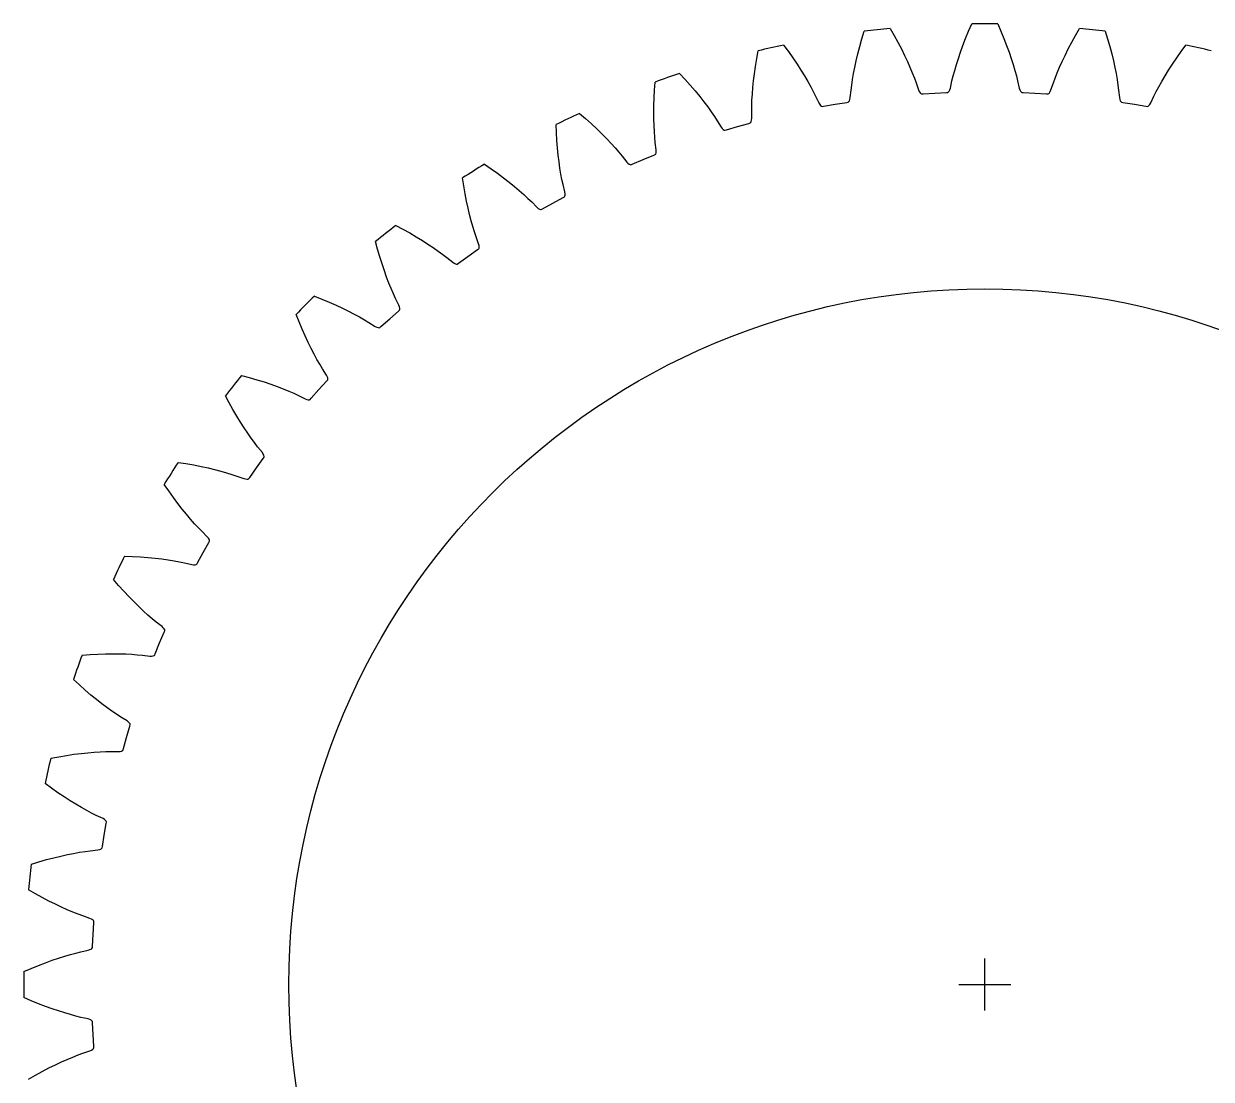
# Model space of a CAD drawing. Extents: x -29 to 85, y -29 to 29.
# Drawn here: x -29 to 6.83, y -2.86 to 29 of the extents above; entities that cross this region are included whole.
import ezdxf

# ---------------------------------------------------------------- set-up
doc = ezdxf.new("R2010")
doc.units = 0

msp = doc.modelspace()

# ---------------------------------------------------------------- linework, layer by layer
for p, q in [((0, -0.785), (0, 0.785)), ((0, -0.785), (0, 0.785)), ((0, -0.785), (0, 0.785)), ((0, -0.785), (0, 0.785)), ((-0.785, 0), (0.785, 0)), ((-0.785, 0), (0.785, 0)), ((-0.785, 0), (0.785, 0)), ((-0.785, 0), (0.785, 0))]:
    msp.add_line(p, q)
msp.add_circle((0, 0), 21)
msp.add_circle((0, 0), 21)
at = {"layer": 'layer1'}
for p, q in [((-3.706, 28.54), (-3.635, 28.771)), ((-2.858, 28.859), (-2.738, 28.65)), ((-0.578, 28.556), (-0.487, 28.776)), ((-0.487, 28.776), (-0.391, 28.997)), ((0.391, 28.997), (0.487, 28.776)), ((0.487, 28.776), (0.578, 28.556)), ((2.738, 28.65), (2.858, 28.859)), ((3.635, 28.771), (3.706, 28.54)), ((-6.071, 28.357), (-5.928, 28.163)), ((-3.829, 28.092), (-3.771, 28.311)), ((-3.771, 28.311), (-3.706, 28.54)), ((-2.738, 28.65), (-2.623, 28.441)), ((-2.623, 28.441), (-2.518, 28.24)), ((-0.734, 28.14), (-0.66, 28.345)), ((-0.66, 28.345), (-0.578, 28.556)), ((0.578, 28.556), (0.66, 28.345)), ((0.66, 28.345), (0.734, 28.14)), ((2.518, 28.24), (2.623, 28.441)), ((2.623, 28.441), (2.738, 28.65)), ((3.706, 28.54), (3.771, 28.311)), ((3.771, 28.311), (3.829, 28.092)), ((5.928, 28.163), (6.071, 28.357)), ((-6.878, 27.946), (-6.834, 28.183)), ((-5.928, 28.163), (-5.791, 27.968)), ((-5.791, 27.968), (-5.664, 27.781)), ((-3.88, 27.881), (-3.829, 28.092)), ((-2.518, 28.24), (-2.422, 28.046)), ((-2.422, 28.046), (-2.336, 27.863)), ((-0.798, 27.949), (-0.734, 28.14)), ((0.734, 28.14), (0.798, 27.949)), ((2.336, 27.863), (2.422, 28.046)), ((2.422, 28.046), (2.518, 28.24)), ((3.829, 28.092), (3.88, 27.881)), ((5.664, 27.781), (5.791, 27.968)), ((5.791, 27.968), (5.928, 28.163)), ((-6.95, 27.487), (-6.918, 27.711)), ((-6.918, 27.711), (-6.878, 27.946)), ((-5.664, 27.781), (-5.547, 27.598)), ((-5.547, 27.598), (-5.441, 27.426)), ((-3.96, 27.495), (-3.923, 27.684)), ((-3.923, 27.684), (-3.88, 27.881)), ((-2.336, 27.863), (-2.257, 27.686)), ((-2.257, 27.686), (-2.187, 27.518)), ((-0.908, 27.59), (-0.857, 27.765)), ((-0.857, 27.765), (-0.798, 27.949)), ((0.798, 27.949), (0.857, 27.765)), ((0.857, 27.765), (0.908, 27.59)), ((2.187, 27.518), (2.257, 27.686)), ((2.257, 27.686), (2.336, 27.863)), ((3.88, 27.881), (3.923, 27.684)), ((3.923, 27.684), (3.96, 27.495)), ((5.441, 27.426), (5.547, 27.598)), ((5.547, 27.598), (5.664, 27.781)), ((-9.964, 27), (-9.946, 27.241)), ((-9.208, 27.499), (-9.044, 27.322)), ((-9.044, 27.322), (-8.886, 27.144)), ((-6.998, 27.071), (-6.977, 27.272)), ((-6.977, 27.272), (-6.95, 27.487)), ((-5.441, 27.426), (-5.343, 27.26)), ((-5.343, 27.26), (-5.254, 27.1)), ((-4.017, 27.148), (-3.991, 27.315)), ((-3.991, 27.315), (-3.96, 27.495)), ((-2.187, 27.518), (-2.125, 27.362)), ((-2.125, 27.362), (-2.07, 27.215)), ((-1.039, 27.055), (-0.99, 27.275)), ((-0.99, 27.275), (-0.952, 27.427)), ((-0.952, 27.427), (-0.908, 27.59)), ((0.908, 27.59), (0.952, 27.427)), ((0.952, 27.427), (0.99, 27.275)), ((0.99, 27.275), (1.039, 27.055)), ((2.07, 27.215), (2.125, 27.362)), ((2.125, 27.362), (2.187, 27.518)), ((3.96, 27.495), (3.991, 27.315)), ((3.991, 27.315), (4.017, 27.148)), ((5.254, 27.1), (5.343, 27.26)), ((5.343, 27.26), (5.441, 27.426)), ((-9.977, 26.762), (-9.964, 27)), ((-8.886, 27.144), (-8.739, 26.972)), ((-8.739, 26.972), (-8.602, 26.804)), ((-7.025, 26.696), (-7.014, 26.878)), ((-7.014, 26.878), (-6.998, 27.071)), ((-5.254, 27.1), (-5.175, 26.952)), ((-5.175, 26.952), (-5.104, 26.812)), ((-4.062, 26.769), (-4.037, 26.993)), ((-4.037, 26.993), (-4.017, 27.148)), ((-2.07, 27.215), (-1.997, 27.002)), ((-1.997, 27.002), (-1.976, 26.953)), ((-1.976, 26.953), (-1.953, 26.917)), ((-1.953, 26.917), (-1.931, 26.894)), ((-1.931, 26.894), (-1.908, 26.884)), ((-1.908, 26.884), (-1.863, 26.886)), ((-1.863, 26.886), (-1.511, 26.908)), ((-1.511, 26.908), (-1.159, 26.925)), ((-1.159, 26.925), (-1.114, 26.928)), ((-1.114, 26.928), (-1.093, 26.941)), ((-1.093, 26.941), (-1.073, 26.967)), ((-1.073, 26.967), (-1.055, 27.005)), ((-1.055, 27.005), (-1.039, 27.055)), ((1.039, 27.055), (1.055, 27.005)), ((1.055, 27.005), (1.073, 26.967)), ((1.073, 26.967), (1.093, 26.941)), ((1.093, 26.941), (1.114, 26.928)), ((1.114, 26.928), (1.159, 26.925)), ((1.159, 26.925), (1.511, 26.908)), ((1.511, 26.908), (1.863, 26.886)), ((1.863, 26.886), (1.908, 26.884)), ((1.908, 26.884), (1.931, 26.894)), ((1.931, 26.894), (1.953, 26.917)), ((1.953, 26.917), (1.976, 26.953)), ((1.976, 26.953), (1.997, 27.002)), ((1.997, 27.002), (2.07, 27.215)), ((4.017, 27.148), (4.037, 26.993)), ((4.037, 26.993), (4.062, 26.769)), ((5.104, 26.812), (5.175, 26.952)), ((5.175, 26.952), (5.254, 27.1)), ((-9.987, 26.319), (-9.984, 26.536)), ((-9.984, 26.536), (-9.977, 26.762)), ((-8.602, 26.804), (-8.477, 26.644)), ((-8.477, 26.644), (-8.362, 26.49)), ((-7.034, 26.371), (-7.031, 26.528)), ((-7.031, 26.528), (-7.025, 26.696)), ((-5.104, 26.812), (-5.008, 26.608)), ((-5.008, 26.608), (-4.981, 26.562)), ((-4.981, 26.562), (-4.955, 26.529)), ((-4.955, 26.529), (-4.93, 26.509)), ((-4.862, 26.508), (-4.514, 26.569)), ((-4.514, 26.569), (-4.166, 26.626)), ((-4.166, 26.626), (-4.122, 26.634)), ((-4.122, 26.634), (-4.102, 26.649)), ((-4.102, 26.649), (-4.085, 26.677)), ((-4.085, 26.677), (-4.072, 26.717)), ((-4.072, 26.717), (-4.062, 26.769)), ((4.062, 26.769), (4.072, 26.717)), ((4.072, 26.717), (4.085, 26.677)), ((4.085, 26.677), (4.102, 26.649)), ((4.102, 26.649), (4.122, 26.634)), ((4.122, 26.634), (4.166, 26.626)), ((4.166, 26.626), (4.514, 26.569)), ((4.514, 26.569), (4.862, 26.508)), ((4.93, 26.509), (4.955, 26.529)), ((4.955, 26.529), (4.981, 26.562)), ((4.981, 26.562), (5.008, 26.608)), ((5.008, 26.608), (5.104, 26.812)), ((-12.229, 26.295), (-12.046, 26.138)), ((-9.985, 26.117), (-9.987, 26.319)), ((-8.362, 26.49), (-8.255, 26.342)), ((-8.255, 26.342), (-8.16, 26.203)), ((-8.16, 26.203), (-8.074, 26.072)), ((-7.033, 26.146), (-7.034, 26.371)), ((-4.93, 26.509), (-4.906, 26.501)), ((-4.906, 26.501), (-4.862, 26.508)), ((4.862, 26.508), (4.906, 26.501)), ((4.906, 26.501), (4.93, 26.509)), ((-12.925, 25.715), (-12.934, 25.956)), ((-12.046, 26.138), (-11.869, 25.979)), ((-11.869, 25.979), (-11.704, 25.824)), ((-11.704, 25.824), (-11.549, 25.672)), ((-9.979, 25.924), (-9.985, 26.117)), ((-9.969, 25.742), (-9.979, 25.924)), ((-8.074, 26.072), (-7.955, 25.88)), ((-7.955, 25.88), (-7.924, 25.838)), ((-7.924, 25.838), (-7.894, 25.808)), ((-7.894, 25.808), (-7.867, 25.79)), ((-7.799, 25.797), (-7.461, 25.897)), ((-7.461, 25.897), (-7.121, 25.992)), ((-7.121, 25.992), (-7.078, 26.005)), ((-7.078, 26.005), (-7.06, 26.022)), ((-7.06, 26.022), (-7.046, 26.052)), ((-7.046, 26.052), (-7.037, 26.093)), ((-7.037, 26.093), (-7.033, 26.146)), ((-12.911, 25.477), (-12.925, 25.715)), ((-12.892, 25.251), (-12.911, 25.477)), ((-11.549, 25.672), (-11.407, 25.528)), ((-11.407, 25.528), (-11.275, 25.387)), ((-9.957, 25.574), (-9.969, 25.742)), ((-9.943, 25.418), (-9.957, 25.574)), ((-7.867, 25.79), (-7.842, 25.785)), ((-7.842, 25.785), (-7.799, 25.797)), ((-12.871, 25.035), (-12.892, 25.251)), ((-11.275, 25.387), (-11.153, 25.252)), ((-11.153, 25.252), (-11.043, 25.124)), ((-11.043, 25.124), (-10.943, 25.004)), ((-9.916, 25.194), (-9.943, 25.418)), ((-9.929, 25.068), (-9.919, 25.099)), ((-9.919, 25.099), (-9.915, 25.141)), ((-9.915, 25.141), (-9.916, 25.194)), ((-15.096, 24.761), (-14.897, 24.625)), ((-12.846, 24.835), (-12.871, 25.035)), ((-12.819, 24.644), (-12.846, 24.835)), ((-10.943, 25.004), (-10.803, 24.827)), ((-10.803, 24.827), (-10.767, 24.788)), ((-10.767, 24.788), (-10.734, 24.761)), ((-10.734, 24.761), (-10.705, 24.747)), ((-10.705, 24.747), (-10.68, 24.745)), ((-10.68, 24.745), (-10.638, 24.761)), ((-10.638, 24.761), (-10.313, 24.899)), ((-10.313, 24.899), (-9.987, 25.032)), ((-9.987, 25.032), (-9.945, 25.049)), ((-9.945, 25.049), (-9.929, 25.068)), ((-14.897, 24.625), (-14.703, 24.486)), ((-14.703, 24.486), (-14.522, 24.351)), ((-12.789, 24.464), (-12.819, 24.644)), ((-12.758, 24.298), (-12.789, 24.464)), ((-15.722, 24.106), (-15.759, 24.345)), ((-15.682, 23.871), (-15.722, 24.106)), ((-14.522, 24.351), (-14.35, 24.217)), ((-14.35, 24.217), (-14.194, 24.09)), ((-14.194, 24.09), (-14.047, 23.965)), ((-12.726, 24.145), (-12.758, 24.298)), ((-12.675, 23.925), (-12.726, 24.145)), ((-15.639, 23.649), (-15.682, 23.871)), ((-14.047, 23.965), (-13.91, 23.844)), ((-13.91, 23.844), (-13.786, 23.73)), ((-13.786, 23.73), (-13.673, 23.621)), ((-13.036, 23.587), (-12.726, 23.756)), ((-12.726, 23.756), (-12.687, 23.778)), ((-12.687, 23.778), (-12.674, 23.799)), ((-12.667, 23.873), (-12.675, 23.925)), ((-12.674, 23.799), (-12.667, 23.831)), ((-12.667, 23.831), (-12.667, 23.873)), ((-15.593, 23.437), (-15.639, 23.649)), ((-15.546, 23.24), (-15.593, 23.437)), ((-13.673, 23.621), (-13.515, 23.461)), ((-13.515, 23.461), (-13.474, 23.427)), ((-13.474, 23.427), (-13.439, 23.404)), ((-13.439, 23.404), (-13.408, 23.393)), ((-13.408, 23.393), (-13.383, 23.393)), ((-13.383, 23.393), (-13.344, 23.415)), ((-13.344, 23.415), (-13.036, 23.587)), ((-15.497, 23.054), (-15.546, 23.24)), ((-15.448, 22.878), (-15.497, 23.054)), ((-17.774, 22.915), (-17.56, 22.802)), ((-17.56, 22.802), (-17.352, 22.686)), ((-17.352, 22.686), (-17.157, 22.572)), ((-15.398, 22.717), (-15.448, 22.878)), ((-15.349, 22.568), (-15.398, 22.717)), ((-18.323, 22.194), (-18.385, 22.427)), ((-17.157, 22.572), (-16.972, 22.458)), ((-16.972, 22.458), (-16.802, 22.349)), ((-16.802, 22.349), (-16.641, 22.242)), ((-16.641, 22.242), (-16.492, 22.137)), ((-15.274, 22.356), (-15.349, 22.568)), ((-15.26, 22.304), (-15.274, 22.356)), ((-15.27, 22.208), (-15.259, 22.23)), ((-15.255, 22.263), (-15.26, 22.304)), ((-15.259, 22.23), (-15.255, 22.263)), ((-18.256, 21.965), (-18.323, 22.194)), ((-18.188, 21.749), (-18.256, 21.965)), ((-16.492, 22.137), (-16.356, 22.037)), ((-16.356, 22.037), (-16.232, 21.942)), ((-16.232, 21.942), (-16.057, 21.8)), ((-15.882, 21.773), (-15.595, 21.979)), ((-15.595, 21.979), (-15.306, 22.182)), ((-15.306, 22.182), (-15.27, 22.208)), ((-18.119, 21.544), (-18.188, 21.749)), ((-18.05, 21.354), (-18.119, 21.544)), ((-16.057, 21.8), (-16.013, 21.771)), ((-16.013, 21.771), (-15.975, 21.752)), ((-15.975, 21.752), (-15.943, 21.745)), ((-15.943, 21.745), (-15.919, 21.748)), ((-15.919, 21.748), (-15.882, 21.773)), ((-17.981, 21.173), (-18.05, 21.354)), ((-17.912, 21.005), (-17.981, 21.173)), ((-17.845, 20.85), (-17.912, 21.005)), ((-17.78, 20.708), (-17.845, 20.85)), ((-20.228, 20.781), (-20.003, 20.692)), ((-20.003, 20.692), (-19.783, 20.601)), ((-19.783, 20.601), (-19.576, 20.509)), ((-19.576, 20.509), (-19.38, 20.417)), ((-17.681, 20.505), (-17.78, 20.708)), ((-17.662, 20.456), (-17.681, 20.505)), ((-17.652, 20.414), (-17.662, 20.456)), ((-20.692, 20.003), (-20.781, 20.228)), ((-19.38, 20.417), (-19.198, 20.328)), ((-19.198, 20.328), (-19.027, 20.239)), ((-19.027, 20.239), (-18.867, 20.151)), ((-18.867, 20.151), (-18.721, 20.067)), ((-18.721, 20.067), (-18.587, 19.986)), ((-18.22, 19.858), (-17.958, 20.095)), ((-17.958, 20.095), (-17.694, 20.328)), ((-17.694, 20.328), (-17.66, 20.359)), ((-17.66, 20.359), (-17.652, 20.382)), ((-17.652, 20.382), (-17.652, 20.414)), ((-20.601, 19.783), (-20.692, 20.003)), ((-20.509, 19.576), (-20.601, 19.783)), ((-18.587, 19.986), (-18.397, 19.866)), ((-18.397, 19.866), (-18.349, 19.841)), ((-18.349, 19.841), (-18.31, 19.827)), ((-18.31, 19.827), (-18.278, 19.823)), ((-18.278, 19.823), (-18.253, 19.829)), ((-18.253, 19.829), (-18.22, 19.858)), ((-20.417, 19.38), (-20.509, 19.576)), ((-20.328, 19.198), (-20.417, 19.38)), ((-20.239, 19.027), (-20.328, 19.198)), ((-20.151, 18.867), (-20.239, 19.027)), ((-20.067, 18.721), (-20.151, 18.867)), ((-19.986, 18.587), (-20.067, 18.721)), ((-22.427, 18.385), (-22.194, 18.323)), ((-22.194, 18.323), (-21.965, 18.256)), ((-19.866, 18.397), (-19.986, 18.587)), ((-19.841, 18.349), (-19.866, 18.397)), ((-19.827, 18.31), (-19.841, 18.349)), ((-19.829, 18.253), (-19.823, 18.278)), ((-19.823, 18.278), (-19.827, 18.31)), ((-21.965, 18.256), (-21.749, 18.188)), ((-21.749, 18.188), (-21.544, 18.119)), ((-21.544, 18.119), (-21.354, 18.05)), ((-21.354, 18.05), (-21.173, 17.981)), ((-21.173, 17.981), (-21.005, 17.912)), ((-20.328, 17.694), (-20.095, 17.958)), ((-20.095, 17.958), (-19.858, 18.22)), ((-19.858, 18.22), (-19.829, 18.253)), ((-22.802, 17.56), (-22.915, 17.774)), ((-22.686, 17.352), (-22.802, 17.56)), ((-21.005, 17.912), (-20.85, 17.845)), ((-20.85, 17.845), (-20.708, 17.78)), ((-20.708, 17.78), (-20.505, 17.681)), ((-20.505, 17.681), (-20.456, 17.662)), ((-20.456, 17.662), (-20.414, 17.652)), ((-20.414, 17.652), (-20.382, 17.652)), ((-20.382, 17.652), (-20.359, 17.66)), ((-20.359, 17.66), (-20.328, 17.694)), ((-22.572, 17.157), (-22.686, 17.352)), ((-22.458, 16.972), (-22.572, 17.157)), ((-22.349, 16.802), (-22.458, 16.972)), ((-22.242, 16.641), (-22.349, 16.802)), ((-22.137, 16.492), (-22.242, 16.641)), ((-22.037, 16.356), (-22.137, 16.492)), ((-21.942, 16.232), (-22.037, 16.356)), ((-21.8, 16.057), (-21.942, 16.232)), ((-21.979, 15.595), (-21.773, 15.882)), ((-21.771, 16.013), (-21.8, 16.057)), ((-21.773, 15.882), (-21.748, 15.919)), ((-21.752, 15.975), (-21.771, 16.013)), ((-21.745, 15.943), (-21.752, 15.975)), ((-21.748, 15.919), (-21.745, 15.943)), ((-24.345, 15.759), (-24.106, 15.722)), ((-24.106, 15.722), (-23.871, 15.682)), ((-23.871, 15.682), (-23.649, 15.639)), ((-23.649, 15.639), (-23.437, 15.593)), ((-23.437, 15.593), (-23.24, 15.546)), ((-23.24, 15.546), (-23.054, 15.497)), ((-23.054, 15.497), (-22.878, 15.448)), ((-22.878, 15.448), (-22.717, 15.398)), ((-22.182, 15.306), (-21.979, 15.595)), ((-24.625, 14.897), (-24.761, 15.096)), ((-22.717, 15.398), (-22.568, 15.349)), ((-22.568, 15.349), (-22.356, 15.274)), ((-22.356, 15.274), (-22.304, 15.26)), ((-22.304, 15.26), (-22.263, 15.255)), ((-22.263, 15.255), (-22.23, 15.259)), ((-22.23, 15.259), (-22.208, 15.27)), ((-22.208, 15.27), (-22.182, 15.306)), ((-24.486, 14.703), (-24.625, 14.897)), ((-24.351, 14.522), (-24.486, 14.703)), ((-24.217, 14.35), (-24.351, 14.522)), ((-24.09, 14.194), (-24.217, 14.35)), ((-23.965, 14.047), (-24.09, 14.194)), ((-23.844, 13.91), (-23.965, 14.047)), ((-23.73, 13.786), (-23.844, 13.91)), ((-23.621, 13.673), (-23.73, 13.786)), ((-23.461, 13.515), (-23.621, 13.673)), ((-23.587, 13.036), (-23.415, 13.344)), ((-23.427, 13.474), (-23.461, 13.515)), ((-23.404, 13.439), (-23.427, 13.474)), ((-23.415, 13.344), (-23.393, 13.383)), ((-23.393, 13.408), (-23.404, 13.439)), ((-23.393, 13.383), (-23.393, 13.408)), ((-25.956, 12.934), (-25.715, 12.925)), ((-25.715, 12.925), (-25.477, 12.911)), ((-25.477, 12.911), (-25.251, 12.892)), ((-23.756, 12.726), (-23.587, 13.036)), ((-25.251, 12.892), (-25.035, 12.871)), ((-25.035, 12.871), (-24.835, 12.846)), ((-24.835, 12.846), (-24.644, 12.819)), ((-24.644, 12.819), (-24.464, 12.789)), ((-24.464, 12.789), (-24.298, 12.758)), ((-24.298, 12.758), (-24.145, 12.726)), ((-24.145, 12.726), (-23.925, 12.675)), ((-23.925, 12.675), (-23.873, 12.667)), ((-23.873, 12.667), (-23.831, 12.667)), ((-23.831, 12.667), (-23.799, 12.674)), ((-23.799, 12.674), (-23.778, 12.687)), ((-23.778, 12.687), (-23.756, 12.726)), ((-26.138, 12.046), (-26.295, 12.229)), ((-25.979, 11.869), (-26.138, 12.046)), ((-25.824, 11.704), (-25.979, 11.869)), ((-25.672, 11.549), (-25.824, 11.704)), ((-25.528, 11.407), (-25.672, 11.549)), ((-25.387, 11.275), (-25.528, 11.407)), ((-25.252, 11.153), (-25.387, 11.275)), ((-25.124, 11.043), (-25.252, 11.153)), ((-25.004, 10.943), (-25.124, 11.043)), ((-24.827, 10.803), (-25.004, 10.943)), ((-24.788, 10.767), (-24.827, 10.803)), ((-24.761, 10.734), (-24.788, 10.767)), ((-24.899, 10.313), (-24.761, 10.638)), ((-24.747, 10.705), (-24.761, 10.734)), ((-24.761, 10.638), (-24.745, 10.68)), ((-24.745, 10.68), (-24.747, 10.705)), ((-25.032, 9.987), (-24.899, 10.313)), ((-27.241, 9.946), (-27, 9.964)), ((-27, 9.964), (-26.762, 9.977)), ((-26.762, 9.977), (-26.536, 9.984)), ((-26.536, 9.984), (-26.319, 9.987)), ((-26.319, 9.987), (-26.117, 9.985)), ((-26.117, 9.985), (-25.924, 9.979)), ((-25.924, 9.979), (-25.742, 9.969)), ((-25.742, 9.969), (-25.574, 9.957)), ((-25.574, 9.957), (-25.418, 9.943)), ((-25.418, 9.943), (-25.194, 9.916)), ((-25.194, 9.916), (-25.141, 9.915)), ((-25.141, 9.915), (-25.099, 9.919)), ((-25.099, 9.919), (-25.068, 9.929)), ((-25.068, 9.929), (-25.049, 9.945)), ((-25.049, 9.945), (-25.032, 9.987)), ((-27.322, 9.044), (-27.499, 9.208)), ((-27.144, 8.886), (-27.322, 9.044)), ((-26.972, 8.739), (-27.144, 8.886)), ((-26.804, 8.602), (-26.972, 8.739)), ((-26.644, 8.477), (-26.804, 8.602)), ((-26.49, 8.362), (-26.644, 8.477)), ((-26.342, 8.255), (-26.49, 8.362)), ((-26.203, 8.16), (-26.342, 8.255)), ((-26.072, 8.074), (-26.203, 8.16)), ((-25.88, 7.955), (-26.072, 8.074)), ((-25.838, 7.924), (-25.88, 7.955)), ((-25.808, 7.894), (-25.838, 7.924)), ((-25.79, 7.867), (-25.808, 7.894)), ((-25.897, 7.461), (-25.797, 7.799)), ((-25.797, 7.799), (-25.785, 7.842)), ((-25.785, 7.842), (-25.79, 7.867)), ((-25.992, 7.121), (-25.897, 7.461)), ((-28.183, 6.834), (-27.946, 6.878)), ((-27.946, 6.878), (-27.711, 6.918)), ((-27.711, 6.918), (-27.487, 6.95)), ((-27.487, 6.95), (-27.272, 6.977)), ((-27.272, 6.977), (-27.071, 6.998)), ((-27.071, 6.998), (-26.878, 7.014)), ((-26.878, 7.014), (-26.696, 7.025)), ((-26.696, 7.025), (-26.528, 7.031)), ((-26.528, 7.031), (-26.371, 7.034)), ((-26.371, 7.034), (-26.146, 7.033)), ((-26.146, 7.033), (-26.093, 7.037)), ((-26.093, 7.037), (-26.052, 7.046)), ((-26.052, 7.046), (-26.022, 7.06)), ((-26.022, 7.06), (-26.005, 7.078)), ((-26.005, 7.078), (-25.992, 7.121)), ((-28.163, 5.928), (-28.357, 6.071)), ((-27.968, 5.791), (-28.163, 5.928)), ((-27.781, 5.664), (-27.968, 5.791)), ((-27.598, 5.547), (-27.781, 5.664)), ((-27.426, 5.441), (-27.598, 5.547)), ((-27.26, 5.343), (-27.426, 5.441)), ((-27.1, 5.254), (-27.26, 5.343)), ((-26.952, 5.175), (-27.1, 5.254)), ((-26.812, 5.104), (-26.952, 5.175)), ((-26.608, 5.008), (-26.812, 5.104)), ((-26.562, 4.981), (-26.608, 5.008)), ((-26.569, 4.514), (-26.508, 4.862)), ((-26.529, 4.955), (-26.562, 4.981)), ((-26.509, 4.93), (-26.529, 4.955)), ((-26.501, 4.906), (-26.509, 4.93)), ((-26.508, 4.862), (-26.501, 4.906)), ((-26.626, 4.166), (-26.569, 4.514)), ((-27.684, 3.923), (-27.495, 3.96)), ((-27.495, 3.96), (-27.315, 3.991)), ((-27.315, 3.991), (-27.148, 4.017)), ((-27.148, 4.017), (-26.993, 4.037)), ((-26.993, 4.037), (-26.769, 4.062)), ((-26.769, 4.062), (-26.717, 4.072)), ((-26.717, 4.072), (-26.677, 4.085)), ((-26.677, 4.085), (-26.649, 4.102)), ((-26.649, 4.102), (-26.634, 4.122)), ((-26.634, 4.122), (-26.626, 4.166)), ((-28.771, 3.635), (-28.54, 3.706)), ((-28.54, 3.706), (-28.311, 3.771)), ((-28.311, 3.771), (-28.092, 3.829)), ((-28.092, 3.829), (-27.881, 3.88)), ((-27.881, 3.88), (-27.684, 3.923)), ((-28.65, 2.738), (-28.859, 2.858)), ((-28.441, 2.623), (-28.65, 2.738)), ((-28.24, 2.518), (-28.441, 2.623)), ((-28.046, 2.422), (-28.24, 2.518)), ((-27.863, 2.336), (-28.046, 2.422)), ((-27.686, 2.257), (-27.863, 2.336)), ((-27.518, 2.187), (-27.686, 2.257)), ((-27.362, 2.125), (-27.518, 2.187)), ((-27.215, 2.07), (-27.362, 2.125)), ((-27.002, 1.997), (-27.215, 2.07)), ((-26.953, 1.976), (-27.002, 1.997)), ((-26.917, 1.953), (-26.953, 1.976)), ((-26.894, 1.931), (-26.917, 1.953)), ((-26.908, 1.511), (-26.886, 1.863)), ((-26.884, 1.908), (-26.894, 1.931)), ((-26.886, 1.863), (-26.884, 1.908)), ((-26.925, 1.159), (-26.908, 1.511)), ((-26.967, 1.073), (-26.941, 1.093)), ((-26.941, 1.093), (-26.928, 1.114)), ((-26.928, 1.114), (-26.925, 1.159)), ((-28.345, 0.66), (-28.14, 0.734)), ((-28.14, 0.734), (-27.949, 0.798)), ((-27.949, 0.798), (-27.765, 0.857)), ((-27.765, 0.857), (-27.59, 0.908)), ((-27.59, 0.908), (-27.427, 0.952)), ((-27.427, 0.952), (-27.275, 0.99)), ((-27.275, 0.99), (-27.055, 1.039)), ((-27.055, 1.039), (-27.005, 1.055)), ((-27.005, 1.055), (-26.967, 1.073)), ((-28.997, 0.391), (-28.776, 0.487)), ((-28.776, 0.487), (-28.556, 0.578)), ((-28.556, 0.578), (-28.345, 0.66)), ((-28.776, -0.487), (-28.997, -0.391)), ((-28.556, -0.578), (-28.776, -0.487)), ((-28.345, -0.66), (-28.556, -0.578)), ((-28.14, -0.734), (-28.345, -0.66)), ((-27.949, -0.798), (-28.14, -0.734)), ((-27.765, -0.857), (-27.949, -0.798)), ((-27.59, -0.908), (-27.765, -0.857)), ((-27.427, -0.952), (-27.59, -0.908)), ((-27.275, -0.99), (-27.427, -0.952)), ((-27.055, -1.039), (-27.275, -0.99)), ((-27.005, -1.055), (-27.055, -1.039)), ((-26.967, -1.073), (-27.005, -1.055)), ((-26.941, -1.093), (-26.967, -1.073)), ((-26.928, -1.114), (-26.941, -1.093)), ((-26.925, -1.159), (-26.928, -1.114)), ((-26.908, -1.511), (-26.925, -1.159)), ((-26.886, -1.863), (-26.908, -1.511)), ((-27.518, -2.187), (-27.362, -2.125)), ((-27.362, -2.125), (-27.215, -2.07)), ((-27.215, -2.07), (-27.002, -1.997)), ((-27.002, -1.997), (-26.953, -1.976)), ((-26.953, -1.976), (-26.917, -1.953)), ((-26.917, -1.953), (-26.894, -1.931)), ((-26.894, -1.931), (-26.884, -1.908)), ((-26.884, -1.908), (-26.886, -1.863)), ((-28.24, -2.518), (-28.046, -2.422)), ((-28.046, -2.422), (-27.863, -2.336)), ((-27.863, -2.336), (-27.686, -2.257)), ((-27.686, -2.257), (-27.518, -2.187)), ((-28.859, -2.858), (-28.65, -2.738)), ((-28.65, -2.738), (-28.441, -2.623)), ((-28.441, -2.623), (-28.24, -2.518))]:
    msp.add_line(p, q, dxfattribs=at)
for start, end in [(95.6561, 97.201), (89.2275, 90.7725), (82.799, 84.3439), (102.0847, 103.6296), (76.3704, 77.9153), (108.5133, 110.0582), (114.9418, 116.4867), (121.3704, 122.9153), (127.799, 129.3439), (134.2275, 135.7725), (140.6561, 142.201), (147.0847, 148.6296), (153.5133, 155.0582), (159.9418, 161.4867), (166.3704, 167.9153), (172.799, 174.3439), (179.2275, 180.7725)]:
    msp.add_arc((0, 0), 29, start, end, dxfattribs=at)
at = {"layer": 'layer3'}
for p, q in [((-3.706, 28.54), (-3.635, 28.771)), ((-2.858, 28.859), (-2.738, 28.65)), ((-0.578, 28.556), (-0.487, 28.776)), ((-0.487, 28.776), (-0.391, 28.997)), ((0.391, 28.997), (0.487, 28.776)), ((0.487, 28.776), (0.578, 28.556)), ((2.738, 28.65), (2.858, 28.859)), ((3.635, 28.771), (3.706, 28.54)), ((-6.071, 28.357), (-5.928, 28.163)), ((-3.829, 28.092), (-3.771, 28.311)), ((-3.771, 28.311), (-3.706, 28.54)), ((-2.738, 28.65), (-2.623, 28.441)), ((-2.623, 28.441), (-2.518, 28.24)), ((-0.734, 28.14), (-0.66, 28.345)), ((-0.66, 28.345), (-0.578, 28.556)), ((0.578, 28.556), (0.66, 28.345)), ((0.66, 28.345), (0.734, 28.14)), ((2.518, 28.24), (2.623, 28.441)), ((2.623, 28.441), (2.738, 28.65)), ((3.706, 28.54), (3.771, 28.311)), ((3.771, 28.311), (3.829, 28.092)), ((5.928, 28.163), (6.071, 28.357)), ((-6.878, 27.946), (-6.834, 28.183)), ((-5.928, 28.163), (-5.791, 27.968)), ((-5.791, 27.968), (-5.664, 27.781)), ((-3.88, 27.881), (-3.829, 28.092)), ((-2.518, 28.24), (-2.422, 28.046)), ((-2.422, 28.046), (-2.336, 27.863)), ((-0.798, 27.949), (-0.734, 28.14)), ((0.734, 28.14), (0.798, 27.949)), ((2.336, 27.863), (2.422, 28.046)), ((2.422, 28.046), (2.518, 28.24)), ((3.829, 28.092), (3.88, 27.881)), ((5.664, 27.781), (5.791, 27.968)), ((5.791, 27.968), (5.928, 28.163)), ((-6.95, 27.487), (-6.918, 27.711)), ((-6.918, 27.711), (-6.878, 27.946)), ((-5.664, 27.781), (-5.547, 27.598)), ((-5.547, 27.598), (-5.441, 27.426)), ((-3.96, 27.495), (-3.923, 27.684)), ((-3.923, 27.684), (-3.88, 27.881)), ((-2.336, 27.863), (-2.257, 27.686)), ((-2.257, 27.686), (-2.187, 27.518)), ((-0.908, 27.59), (-0.857, 27.765)), ((-0.857, 27.765), (-0.798, 27.949)), ((0.798, 27.949), (0.857, 27.765)), ((0.857, 27.765), (0.908, 27.59)), ((2.187, 27.518), (2.257, 27.686)), ((2.257, 27.686), (2.336, 27.863)), ((3.88, 27.881), (3.923, 27.684)), ((3.923, 27.684), (3.96, 27.495)), ((5.441, 27.426), (5.547, 27.598)), ((5.547, 27.598), (5.664, 27.781)), ((-9.964, 27), (-9.946, 27.241)), ((-9.208, 27.499), (-9.044, 27.322)), ((-9.044, 27.322), (-8.886, 27.144)), ((-6.998, 27.071), (-6.977, 27.272)), ((-6.977, 27.272), (-6.95, 27.487)), ((-5.441, 27.426), (-5.343, 27.26)), ((-5.343, 27.26), (-5.254, 27.1)), ((-4.017, 27.148), (-3.991, 27.315)), ((-3.991, 27.315), (-3.96, 27.495)), ((-2.187, 27.518), (-2.125, 27.362)), ((-2.125, 27.362), (-2.07, 27.215)), ((-1.039, 27.055), (-0.99, 27.275)), ((-0.99, 27.275), (-0.952, 27.427)), ((-0.952, 27.427), (-0.908, 27.59)), ((0.908, 27.59), (0.952, 27.427)), ((0.952, 27.427), (0.99, 27.275)), ((0.99, 27.275), (1.039, 27.055)), ((2.07, 27.215), (2.125, 27.362)), ((2.125, 27.362), (2.187, 27.518)), ((3.96, 27.495), (3.991, 27.315)), ((3.991, 27.315), (4.017, 27.148)), ((5.254, 27.1), (5.343, 27.26)), ((5.343, 27.26), (5.441, 27.426)), ((-9.977, 26.762), (-9.964, 27)), ((-8.886, 27.144), (-8.739, 26.972)), ((-8.739, 26.972), (-8.602, 26.804)), ((-7.025, 26.696), (-7.014, 26.878)), ((-7.014, 26.878), (-6.998, 27.071)), ((-5.254, 27.1), (-5.175, 26.952)), ((-5.175, 26.952), (-5.104, 26.812)), ((-4.062, 26.769), (-4.037, 26.993)), ((-4.037, 26.993), (-4.017, 27.148)), ((-2.07, 27.215), (-1.997, 27.002)), ((-1.997, 27.002), (-1.976, 26.953)), ((-1.976, 26.953), (-1.953, 26.917)), ((-1.953, 26.917), (-1.931, 26.894)), ((-1.931, 26.894), (-1.908, 26.884)), ((-1.908, 26.884), (-1.863, 26.886)), ((-1.863, 26.886), (-1.511, 26.908)), ((-1.511, 26.908), (-1.159, 26.925)), ((-1.159, 26.925), (-1.114, 26.928)), ((-1.114, 26.928), (-1.093, 26.941)), ((-1.093, 26.941), (-1.073, 26.967)), ((-1.073, 26.967), (-1.055, 27.005)), ((-1.055, 27.005), (-1.039, 27.055)), ((1.039, 27.055), (1.055, 27.005)), ((1.055, 27.005), (1.073, 26.967)), ((1.073, 26.967), (1.093, 26.941)), ((1.093, 26.941), (1.114, 26.928)), ((1.114, 26.928), (1.159, 26.925)), ((1.159, 26.925), (1.511, 26.908)), ((1.511, 26.908), (1.863, 26.886)), ((1.863, 26.886), (1.908, 26.884)), ((1.908, 26.884), (1.931, 26.894)), ((1.931, 26.894), (1.953, 26.917)), ((1.953, 26.917), (1.976, 26.953)), ((1.976, 26.953), (1.997, 27.002)), ((1.997, 27.002), (2.07, 27.215)), ((4.017, 27.148), (4.037, 26.993)), ((4.037, 26.993), (4.062, 26.769)), ((5.104, 26.812), (5.175, 26.952)), ((5.175, 26.952), (5.254, 27.1)), ((-9.987, 26.319), (-9.984, 26.536)), ((-9.984, 26.536), (-9.977, 26.762)), ((-8.602, 26.804), (-8.477, 26.644)), ((-8.477, 26.644), (-8.362, 26.49)), ((-7.034, 26.371), (-7.031, 26.528)), ((-7.031, 26.528), (-7.025, 26.696)), ((-5.104, 26.812), (-5.008, 26.608)), ((-5.008, 26.608), (-4.981, 26.562)), ((-4.981, 26.562), (-4.955, 26.529)), ((-4.955, 26.529), (-4.93, 26.509)), ((-4.862, 26.508), (-4.514, 26.569)), ((-4.514, 26.569), (-4.166, 26.626)), ((-4.166, 26.626), (-4.122, 26.634)), ((-4.122, 26.634), (-4.102, 26.649)), ((-4.102, 26.649), (-4.085, 26.677)), ((-4.085, 26.677), (-4.072, 26.717)), ((-4.072, 26.717), (-4.062, 26.769)), ((4.062, 26.769), (4.072, 26.717)), ((4.072, 26.717), (4.085, 26.677)), ((4.085, 26.677), (4.102, 26.649)), ((4.102, 26.649), (4.122, 26.634)), ((4.122, 26.634), (4.166, 26.626)), ((4.166, 26.626), (4.514, 26.569)), ((4.514, 26.569), (4.862, 26.508)), ((4.93, 26.509), (4.955, 26.529)), ((4.955, 26.529), (4.981, 26.562)), ((4.981, 26.562), (5.008, 26.608)), ((5.008, 26.608), (5.104, 26.812)), ((-12.229, 26.295), (-12.046, 26.138)), ((-9.985, 26.117), (-9.987, 26.319)), ((-8.362, 26.49), (-8.255, 26.342)), ((-8.255, 26.342), (-8.16, 26.203)), ((-8.16, 26.203), (-8.074, 26.072)), ((-7.033, 26.146), (-7.034, 26.371)), ((-4.93, 26.509), (-4.906, 26.501)), ((-4.906, 26.501), (-4.862, 26.508)), ((4.862, 26.508), (4.906, 26.501)), ((4.906, 26.501), (4.93, 26.509)), ((-12.925, 25.715), (-12.934, 25.956)), ((-12.046, 26.138), (-11.869, 25.979)), ((-11.869, 25.979), (-11.704, 25.824)), ((-11.704, 25.824), (-11.549, 25.672)), ((-9.979, 25.924), (-9.985, 26.117)), ((-9.969, 25.742), (-9.979, 25.924)), ((-8.074, 26.072), (-7.955, 25.88)), ((-7.955, 25.88), (-7.924, 25.838)), ((-7.924, 25.838), (-7.894, 25.808)), ((-7.894, 25.808), (-7.867, 25.79)), ((-7.799, 25.797), (-7.461, 25.897)), ((-7.461, 25.897), (-7.121, 25.992)), ((-7.121, 25.992), (-7.078, 26.005)), ((-7.078, 26.005), (-7.06, 26.022)), ((-7.06, 26.022), (-7.046, 26.052)), ((-7.046, 26.052), (-7.037, 26.093)), ((-7.037, 26.093), (-7.033, 26.146)), ((-12.911, 25.477), (-12.925, 25.715)), ((-12.892, 25.251), (-12.911, 25.477)), ((-11.549, 25.672), (-11.407, 25.528)), ((-11.407, 25.528), (-11.275, 25.387)), ((-9.957, 25.574), (-9.969, 25.742)), ((-9.943, 25.418), (-9.957, 25.574)), ((-7.867, 25.79), (-7.842, 25.785)), ((-7.842, 25.785), (-7.799, 25.797)), ((-12.871, 25.035), (-12.892, 25.251)), ((-11.275, 25.387), (-11.153, 25.252)), ((-11.153, 25.252), (-11.043, 25.124)), ((-11.043, 25.124), (-10.943, 25.004)), ((-9.916, 25.194), (-9.943, 25.418)), ((-9.929, 25.068), (-9.919, 25.099)), ((-9.919, 25.099), (-9.915, 25.141)), ((-9.915, 25.141), (-9.916, 25.194)), ((-15.096, 24.761), (-14.897, 24.625)), ((-12.846, 24.835), (-12.871, 25.035)), ((-12.819, 24.644), (-12.846, 24.835)), ((-10.943, 25.004), (-10.803, 24.827)), ((-10.803, 24.827), (-10.767, 24.788)), ((-10.767, 24.788), (-10.734, 24.761)), ((-10.734, 24.761), (-10.705, 24.747)), ((-10.705, 24.747), (-10.68, 24.745)), ((-10.68, 24.745), (-10.638, 24.761)), ((-10.638, 24.761), (-10.313, 24.899)), ((-10.313, 24.899), (-9.987, 25.032)), ((-9.987, 25.032), (-9.945, 25.049)), ((-9.945, 25.049), (-9.929, 25.068)), ((-14.897, 24.625), (-14.703, 24.486)), ((-14.703, 24.486), (-14.522, 24.351)), ((-12.789, 24.464), (-12.819, 24.644)), ((-12.758, 24.298), (-12.789, 24.464)), ((-15.722, 24.106), (-15.759, 24.345)), ((-15.682, 23.871), (-15.722, 24.106)), ((-14.522, 24.351), (-14.35, 24.217)), ((-14.35, 24.217), (-14.194, 24.09)), ((-14.194, 24.09), (-14.047, 23.965)), ((-12.726, 24.145), (-12.758, 24.298)), ((-12.675, 23.925), (-12.726, 24.145)), ((-15.639, 23.649), (-15.682, 23.871)), ((-14.047, 23.965), (-13.91, 23.844)), ((-13.91, 23.844), (-13.786, 23.73)), ((-13.786, 23.73), (-13.673, 23.621)), ((-13.036, 23.587), (-12.726, 23.756)), ((-12.726, 23.756), (-12.687, 23.778)), ((-12.687, 23.778), (-12.674, 23.799)), ((-12.667, 23.873), (-12.675, 23.925)), ((-12.674, 23.799), (-12.667, 23.831)), ((-12.667, 23.831), (-12.667, 23.873)), ((-15.593, 23.437), (-15.639, 23.649)), ((-15.546, 23.24), (-15.593, 23.437)), ((-13.673, 23.621), (-13.515, 23.461)), ((-13.515, 23.461), (-13.474, 23.427)), ((-13.474, 23.427), (-13.439, 23.404)), ((-13.439, 23.404), (-13.408, 23.393)), ((-13.408, 23.393), (-13.383, 23.393)), ((-13.383, 23.393), (-13.344, 23.415)), ((-13.344, 23.415), (-13.036, 23.587)), ((-15.497, 23.054), (-15.546, 23.24)), ((-15.448, 22.878), (-15.497, 23.054)), ((-17.774, 22.915), (-17.56, 22.802)), ((-17.56, 22.802), (-17.352, 22.686)), ((-17.352, 22.686), (-17.157, 22.572)), ((-15.398, 22.717), (-15.448, 22.878)), ((-15.349, 22.568), (-15.398, 22.717)), ((-18.323, 22.194), (-18.385, 22.427)), ((-17.157, 22.572), (-16.972, 22.458)), ((-16.972, 22.458), (-16.802, 22.349)), ((-16.802, 22.349), (-16.641, 22.242)), ((-16.641, 22.242), (-16.492, 22.137)), ((-15.274, 22.356), (-15.349, 22.568)), ((-15.26, 22.304), (-15.274, 22.356)), ((-15.27, 22.208), (-15.259, 22.23)), ((-15.255, 22.263), (-15.26, 22.304)), ((-15.259, 22.23), (-15.255, 22.263)), ((-18.256, 21.965), (-18.323, 22.194)), ((-18.188, 21.749), (-18.256, 21.965)), ((-16.492, 22.137), (-16.356, 22.037)), ((-16.356, 22.037), (-16.232, 21.942)), ((-16.232, 21.942), (-16.057, 21.8)), ((-15.882, 21.773), (-15.595, 21.979)), ((-15.595, 21.979), (-15.306, 22.182)), ((-15.306, 22.182), (-15.27, 22.208)), ((-18.119, 21.544), (-18.188, 21.749)), ((-18.05, 21.354), (-18.119, 21.544)), ((-16.057, 21.8), (-16.013, 21.771)), ((-16.013, 21.771), (-15.975, 21.752)), ((-15.975, 21.752), (-15.943, 21.745)), ((-15.943, 21.745), (-15.919, 21.748)), ((-15.919, 21.748), (-15.882, 21.773)), ((-17.981, 21.173), (-18.05, 21.354)), ((-17.912, 21.005), (-17.981, 21.173)), ((-17.845, 20.85), (-17.912, 21.005)), ((-17.78, 20.708), (-17.845, 20.85)), ((-20.228, 20.781), (-20.003, 20.692)), ((-20.003, 20.692), (-19.783, 20.601)), ((-19.783, 20.601), (-19.576, 20.509)), ((-19.576, 20.509), (-19.38, 20.417)), ((-17.681, 20.505), (-17.78, 20.708)), ((-17.662, 20.456), (-17.681, 20.505)), ((-17.652, 20.414), (-17.662, 20.456)), ((-20.692, 20.003), (-20.781, 20.228)), ((-19.38, 20.417), (-19.198, 20.328)), ((-19.198, 20.328), (-19.027, 20.239)), ((-19.027, 20.239), (-18.867, 20.151)), ((-18.867, 20.151), (-18.721, 20.067)), ((-18.721, 20.067), (-18.587, 19.986)), ((-18.22, 19.858), (-17.958, 20.095)), ((-17.958, 20.095), (-17.694, 20.328)), ((-17.694, 20.328), (-17.66, 20.359)), ((-17.66, 20.359), (-17.652, 20.382)), ((-17.652, 20.382), (-17.652, 20.414)), ((-20.601, 19.783), (-20.692, 20.003)), ((-20.509, 19.576), (-20.601, 19.783)), ((-18.587, 19.986), (-18.397, 19.866)), ((-18.397, 19.866), (-18.349, 19.841)), ((-18.349, 19.841), (-18.31, 19.827)), ((-18.31, 19.827), (-18.278, 19.823)), ((-18.278, 19.823), (-18.253, 19.829)), ((-18.253, 19.829), (-18.22, 19.858)), ((-20.417, 19.38), (-20.509, 19.576)), ((-20.328, 19.198), (-20.417, 19.38)), ((-20.239, 19.027), (-20.328, 19.198)), ((-20.151, 18.867), (-20.239, 19.027)), ((-20.067, 18.721), (-20.151, 18.867)), ((-19.986, 18.587), (-20.067, 18.721)), ((-22.427, 18.385), (-22.194, 18.323)), ((-22.194, 18.323), (-21.965, 18.256)), ((-19.866, 18.397), (-19.986, 18.587)), ((-19.841, 18.349), (-19.866, 18.397)), ((-19.827, 18.31), (-19.841, 18.349)), ((-19.829, 18.253), (-19.823, 18.278)), ((-19.823, 18.278), (-19.827, 18.31)), ((-21.965, 18.256), (-21.749, 18.188)), ((-21.749, 18.188), (-21.544, 18.119)), ((-21.544, 18.119), (-21.354, 18.05)), ((-21.354, 18.05), (-21.173, 17.981)), ((-21.173, 17.981), (-21.005, 17.912)), ((-20.328, 17.694), (-20.095, 17.958)), ((-20.095, 17.958), (-19.858, 18.22)), ((-19.858, 18.22), (-19.829, 18.253)), ((-22.802, 17.56), (-22.915, 17.774)), ((-22.686, 17.352), (-22.802, 17.56)), ((-21.005, 17.912), (-20.85, 17.845)), ((-20.85, 17.845), (-20.708, 17.78)), ((-20.708, 17.78), (-20.505, 17.681)), ((-20.505, 17.681), (-20.456, 17.662)), ((-20.456, 17.662), (-20.414, 17.652)), ((-20.414, 17.652), (-20.382, 17.652)), ((-20.382, 17.652), (-20.359, 17.66)), ((-20.359, 17.66), (-20.328, 17.694)), ((-22.572, 17.157), (-22.686, 17.352)), ((-22.458, 16.972), (-22.572, 17.157)), ((-22.349, 16.802), (-22.458, 16.972)), ((-22.242, 16.641), (-22.349, 16.802)), ((-22.137, 16.492), (-22.242, 16.641)), ((-22.037, 16.356), (-22.137, 16.492)), ((-21.942, 16.232), (-22.037, 16.356)), ((-21.8, 16.057), (-21.942, 16.232)), ((-21.979, 15.595), (-21.773, 15.882)), ((-21.771, 16.013), (-21.8, 16.057)), ((-21.773, 15.882), (-21.748, 15.919)), ((-21.752, 15.975), (-21.771, 16.013)), ((-21.745, 15.943), (-21.752, 15.975)), ((-21.748, 15.919), (-21.745, 15.943)), ((-24.345, 15.759), (-24.106, 15.722)), ((-24.106, 15.722), (-23.871, 15.682)), ((-23.871, 15.682), (-23.649, 15.639)), ((-23.649, 15.639), (-23.437, 15.593)), ((-23.437, 15.593), (-23.24, 15.546)), ((-23.24, 15.546), (-23.054, 15.497)), ((-23.054, 15.497), (-22.878, 15.448)), ((-22.878, 15.448), (-22.717, 15.398)), ((-22.182, 15.306), (-21.979, 15.595)), ((-24.625, 14.897), (-24.761, 15.096)), ((-22.717, 15.398), (-22.568, 15.349)), ((-22.568, 15.349), (-22.356, 15.274)), ((-22.356, 15.274), (-22.304, 15.26)), ((-22.304, 15.26), (-22.263, 15.255)), ((-22.263, 15.255), (-22.23, 15.259)), ((-22.23, 15.259), (-22.208, 15.27)), ((-22.208, 15.27), (-22.182, 15.306)), ((-24.486, 14.703), (-24.625, 14.897)), ((-24.351, 14.522), (-24.486, 14.703)), ((-24.217, 14.35), (-24.351, 14.522)), ((-24.09, 14.194), (-24.217, 14.35)), ((-23.965, 14.047), (-24.09, 14.194)), ((-23.844, 13.91), (-23.965, 14.047)), ((-23.73, 13.786), (-23.844, 13.91)), ((-23.621, 13.673), (-23.73, 13.786)), ((-23.461, 13.515), (-23.621, 13.673)), ((-23.587, 13.036), (-23.415, 13.344)), ((-23.427, 13.474), (-23.461, 13.515)), ((-23.404, 13.439), (-23.427, 13.474)), ((-23.415, 13.344), (-23.393, 13.383)), ((-23.393, 13.408), (-23.404, 13.439)), ((-23.393, 13.383), (-23.393, 13.408)), ((-25.956, 12.934), (-25.715, 12.925)), ((-25.715, 12.925), (-25.477, 12.911)), ((-25.477, 12.911), (-25.251, 12.892)), ((-23.756, 12.726), (-23.587, 13.036)), ((-25.251, 12.892), (-25.035, 12.871)), ((-25.035, 12.871), (-24.835, 12.846)), ((-24.835, 12.846), (-24.644, 12.819)), ((-24.644, 12.819), (-24.464, 12.789)), ((-24.464, 12.789), (-24.298, 12.758)), ((-24.298, 12.758), (-24.145, 12.726)), ((-24.145, 12.726), (-23.925, 12.675)), ((-23.925, 12.675), (-23.873, 12.667)), ((-23.873, 12.667), (-23.831, 12.667)), ((-23.831, 12.667), (-23.799, 12.674)), ((-23.799, 12.674), (-23.778, 12.687)), ((-23.778, 12.687), (-23.756, 12.726)), ((-26.138, 12.046), (-26.295, 12.229)), ((-25.979, 11.869), (-26.138, 12.046)), ((-25.824, 11.704), (-25.979, 11.869)), ((-25.672, 11.549), (-25.824, 11.704)), ((-25.528, 11.407), (-25.672, 11.549)), ((-25.387, 11.275), (-25.528, 11.407)), ((-25.252, 11.153), (-25.387, 11.275)), ((-25.124, 11.043), (-25.252, 11.153)), ((-25.004, 10.943), (-25.124, 11.043)), ((-24.827, 10.803), (-25.004, 10.943)), ((-24.788, 10.767), (-24.827, 10.803)), ((-24.761, 10.734), (-24.788, 10.767)), ((-24.899, 10.313), (-24.761, 10.638)), ((-24.747, 10.705), (-24.761, 10.734)), ((-24.761, 10.638), (-24.745, 10.68)), ((-24.745, 10.68), (-24.747, 10.705)), ((-25.032, 9.987), (-24.899, 10.313)), ((-27.241, 9.946), (-27, 9.964)), ((-27, 9.964), (-26.762, 9.977)), ((-26.762, 9.977), (-26.536, 9.984)), ((-26.536, 9.984), (-26.319, 9.987)), ((-26.319, 9.987), (-26.117, 9.985)), ((-26.117, 9.985), (-25.924, 9.979)), ((-25.924, 9.979), (-25.742, 9.969)), ((-25.742, 9.969), (-25.574, 9.957)), ((-25.574, 9.957), (-25.418, 9.943)), ((-25.418, 9.943), (-25.194, 9.916)), ((-25.194, 9.916), (-25.141, 9.915)), ((-25.141, 9.915), (-25.099, 9.919)), ((-25.099, 9.919), (-25.068, 9.929)), ((-25.068, 9.929), (-25.049, 9.945)), ((-25.049, 9.945), (-25.032, 9.987)), ((-27.322, 9.044), (-27.499, 9.208)), ((-27.144, 8.886), (-27.322, 9.044)), ((-26.972, 8.739), (-27.144, 8.886)), ((-26.804, 8.602), (-26.972, 8.739)), ((-26.644, 8.477), (-26.804, 8.602)), ((-26.49, 8.362), (-26.644, 8.477)), ((-26.342, 8.255), (-26.49, 8.362)), ((-26.203, 8.16), (-26.342, 8.255)), ((-26.072, 8.074), (-26.203, 8.16)), ((-25.88, 7.955), (-26.072, 8.074)), ((-25.838, 7.924), (-25.88, 7.955)), ((-25.808, 7.894), (-25.838, 7.924)), ((-25.79, 7.867), (-25.808, 7.894)), ((-25.897, 7.461), (-25.797, 7.799)), ((-25.797, 7.799), (-25.785, 7.842)), ((-25.785, 7.842), (-25.79, 7.867)), ((-25.992, 7.121), (-25.897, 7.461)), ((-28.183, 6.834), (-27.946, 6.878)), ((-27.946, 6.878), (-27.711, 6.918)), ((-27.711, 6.918), (-27.487, 6.95)), ((-27.487, 6.95), (-27.272, 6.977)), ((-27.272, 6.977), (-27.071, 6.998)), ((-27.071, 6.998), (-26.878, 7.014)), ((-26.878, 7.014), (-26.696, 7.025)), ((-26.696, 7.025), (-26.528, 7.031)), ((-26.528, 7.031), (-26.371, 7.034)), ((-26.371, 7.034), (-26.146, 7.033)), ((-26.146, 7.033), (-26.093, 7.037)), ((-26.093, 7.037), (-26.052, 7.046)), ((-26.052, 7.046), (-26.022, 7.06)), ((-26.022, 7.06), (-26.005, 7.078)), ((-26.005, 7.078), (-25.992, 7.121)), ((-28.163, 5.928), (-28.357, 6.071)), ((-27.968, 5.791), (-28.163, 5.928)), ((-27.781, 5.664), (-27.968, 5.791)), ((-27.598, 5.547), (-27.781, 5.664)), ((-27.426, 5.441), (-27.598, 5.547)), ((-27.26, 5.343), (-27.426, 5.441)), ((-27.1, 5.254), (-27.26, 5.343)), ((-26.952, 5.175), (-27.1, 5.254)), ((-26.812, 5.104), (-26.952, 5.175)), ((-26.608, 5.008), (-26.812, 5.104)), ((-26.562, 4.981), (-26.608, 5.008)), ((-26.569, 4.514), (-26.508, 4.862)), ((-26.529, 4.955), (-26.562, 4.981)), ((-26.509, 4.93), (-26.529, 4.955)), ((-26.501, 4.906), (-26.509, 4.93)), ((-26.508, 4.862), (-26.501, 4.906)), ((-26.626, 4.166), (-26.569, 4.514)), ((-27.684, 3.923), (-27.495, 3.96)), ((-27.495, 3.96), (-27.315, 3.991)), ((-27.315, 3.991), (-27.148, 4.017)), ((-27.148, 4.017), (-26.993, 4.037)), ((-26.993, 4.037), (-26.769, 4.062)), ((-26.769, 4.062), (-26.717, 4.072)), ((-26.717, 4.072), (-26.677, 4.085)), ((-26.677, 4.085), (-26.649, 4.102)), ((-26.649, 4.102), (-26.634, 4.122)), ((-26.634, 4.122), (-26.626, 4.166)), ((-28.771, 3.635), (-28.54, 3.706)), ((-28.54, 3.706), (-28.311, 3.771)), ((-28.311, 3.771), (-28.092, 3.829)), ((-28.092, 3.829), (-27.881, 3.88)), ((-27.881, 3.88), (-27.684, 3.923)), ((-28.65, 2.738), (-28.859, 2.858)), ((-28.441, 2.623), (-28.65, 2.738)), ((-28.24, 2.518), (-28.441, 2.623)), ((-28.046, 2.422), (-28.24, 2.518)), ((-27.863, 2.336), (-28.046, 2.422)), ((-27.686, 2.257), (-27.863, 2.336)), ((-27.518, 2.187), (-27.686, 2.257)), ((-27.362, 2.125), (-27.518, 2.187)), ((-27.215, 2.07), (-27.362, 2.125)), ((-27.002, 1.997), (-27.215, 2.07)), ((-26.953, 1.976), (-27.002, 1.997)), ((-26.917, 1.953), (-26.953, 1.976)), ((-26.894, 1.931), (-26.917, 1.953)), ((-26.908, 1.511), (-26.886, 1.863)), ((-26.884, 1.908), (-26.894, 1.931)), ((-26.886, 1.863), (-26.884, 1.908)), ((-26.925, 1.159), (-26.908, 1.511)), ((-26.967, 1.073), (-26.941, 1.093)), ((-26.941, 1.093), (-26.928, 1.114)), ((-26.928, 1.114), (-26.925, 1.159)), ((-28.345, 0.66), (-28.14, 0.734)), ((-28.14, 0.734), (-27.949, 0.798)), ((-27.949, 0.798), (-27.765, 0.857)), ((-27.765, 0.857), (-27.59, 0.908)), ((-27.59, 0.908), (-27.427, 0.952)), ((-27.427, 0.952), (-27.275, 0.99)), ((-27.275, 0.99), (-27.055, 1.039)), ((-27.055, 1.039), (-27.005, 1.055)), ((-27.005, 1.055), (-26.967, 1.073)), ((-28.997, 0.391), (-28.776, 0.487)), ((-28.776, 0.487), (-28.556, 0.578)), ((-28.556, 0.578), (-28.345, 0.66)), ((-28.776, -0.487), (-28.997, -0.391)), ((-28.556, -0.578), (-28.776, -0.487)), ((-28.345, -0.66), (-28.556, -0.578)), ((-28.14, -0.734), (-28.345, -0.66)), ((-27.949, -0.798), (-28.14, -0.734)), ((-27.765, -0.857), (-27.949, -0.798)), ((-27.59, -0.908), (-27.765, -0.857)), ((-27.427, -0.952), (-27.59, -0.908)), ((-27.275, -0.99), (-27.427, -0.952)), ((-27.055, -1.039), (-27.275, -0.99)), ((-27.005, -1.055), (-27.055, -1.039)), ((-26.967, -1.073), (-27.005, -1.055)), ((-26.941, -1.093), (-26.967, -1.073)), ((-26.928, -1.114), (-26.941, -1.093)), ((-26.925, -1.159), (-26.928, -1.114)), ((-26.908, -1.511), (-26.925, -1.159)), ((-26.886, -1.863), (-26.908, -1.511)), ((-27.518, -2.187), (-27.362, -2.125)), ((-27.362, -2.125), (-27.215, -2.07)), ((-27.215, -2.07), (-27.002, -1.997)), ((-27.002, -1.997), (-26.953, -1.976)), ((-26.953, -1.976), (-26.917, -1.953)), ((-26.917, -1.953), (-26.894, -1.931)), ((-26.894, -1.931), (-26.884, -1.908)), ((-26.884, -1.908), (-26.886, -1.863)), ((-28.24, -2.518), (-28.046, -2.422)), ((-28.046, -2.422), (-27.863, -2.336)), ((-27.863, -2.336), (-27.686, -2.257)), ((-27.686, -2.257), (-27.518, -2.187)), ((-28.859, -2.858), (-28.65, -2.738)), ((-28.65, -2.738), (-28.441, -2.623)), ((-28.441, -2.623), (-28.24, -2.518))]:
    msp.add_line(p, q, dxfattribs=at)
for start, end in [(95.6561, 97.201), (89.2275, 90.7725), (82.799, 84.3439), (102.0847, 103.6296), (76.3704, 77.9153), (108.5133, 110.0582), (114.9418, 116.4867), (121.3704, 122.9153), (127.799, 129.3439), (134.2275, 135.7725), (140.6561, 142.201), (147.0847, 148.6296), (153.5133, 155.0582), (159.9418, 161.4867), (166.3704, 167.9153), (172.799, 174.3439), (179.2275, 180.7725)]:
    msp.add_arc((0, 0), 29, start, end, dxfattribs=at)

doc.saveas('drawing.dxf')
